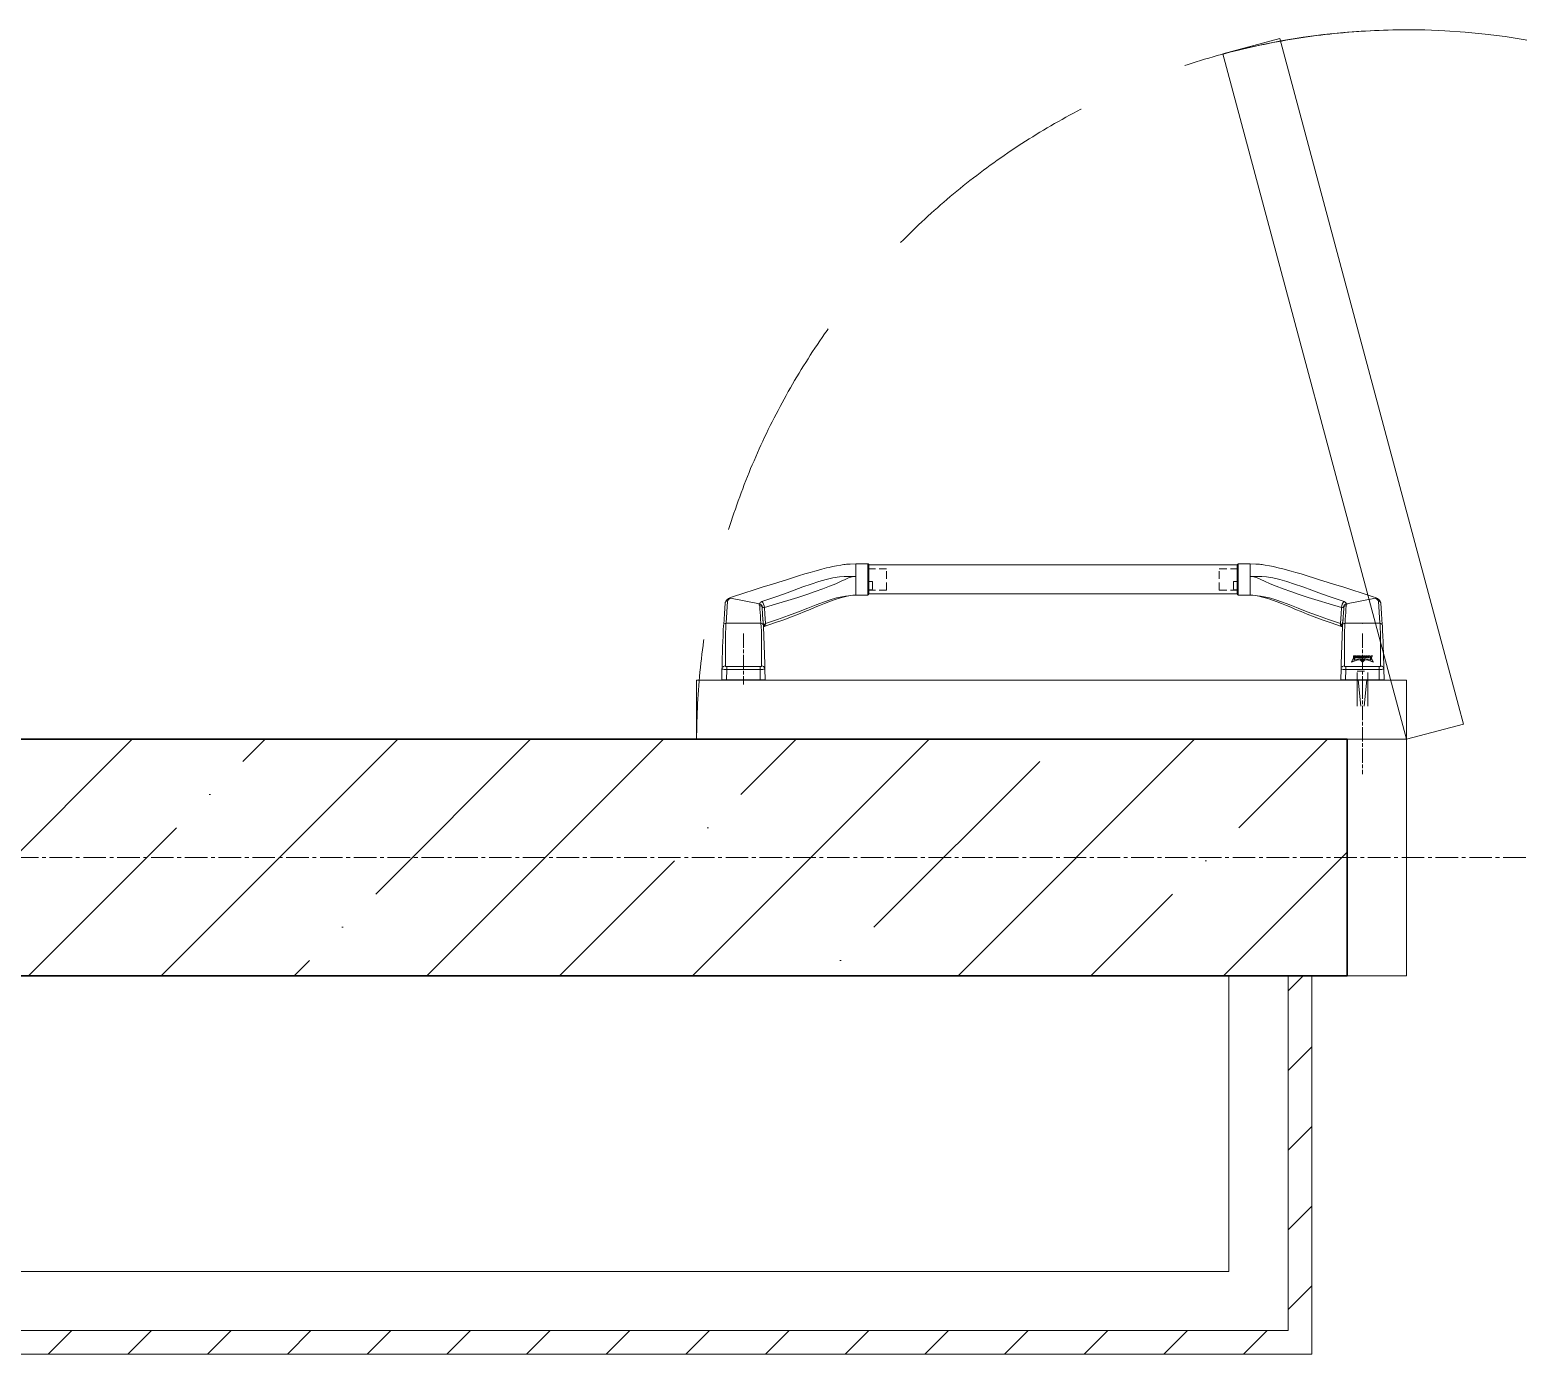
# Model space of a CAD drawing. Header units: millimetres. Extents: x -7155 to 483283, y -227682 to 148426.
# Drawn here: x 886 to 2145, y 90480 to 91600 of the extents above; entities that cross this region are included whole.
import ezdxf

# ---------------------------------------------------------------- set-up
doc = ezdxf.new("R2010")
doc.units = ezdxf.units.MM
for name, pattern in [('CENTER2', [28.575, 19.05, -3.175, 3.175, -3.175]), ('CENTERLINE', [30, 12, -1.5, 3, -1.5, 12]), ('DASHED', [19.05, 12.7, -6.35]), ('HIDDEN', [9.525, 6.35, -3.175])]:
    doc.linetypes.add(name, pattern=pattern)
for name, color, linetype, lineweight in [('АР_Двери_внутренние', 5, 'Continuous', 9), ('АР_Двери_внутренние_антипаника', 7, 'Continuous', 0), ('АР_Стены ГКЛ', 1, 'Continuous', 15), ('АР_Стены ЖБ', 7, 'Continuous', 30), ('АР_Штриховка', 8, 'Continuous', 0), ('ОВ_Отопление', 30, 'Continuous', 5)]:
    doc.layers.add(name, color=color, linetype=linetype, lineweight=lineweight)
doc.layers.add('АР_Оси_РД_100', color=7, linetype='Continuous', lineweight=0, true_color=0x525252)
doc.layers.add('РД_Оси_100', color=7, linetype='Continuous', lineweight=0, true_color=0x525252)

# ---------------------------------------------------------------- blocks, each defined once
blk = doc.blocks.new('СОШ_2200_АР_ОСИ_М100_28.05.24')
at = {"layer": 'АР_Оси_РД_100', "linetype": 'CENTER2'}
blk.add_line((-5954.958, 90900), (119910, 90900), dxfattribs=at)

msp = doc.modelspace()

# ---------------------------------------------------------------- hatches: boundary and pattern name
at = {"layer": 'АР_Стены ГКЛ', "linetype": 'Continuous', "lineweight": 0, "true_color": 0x000000}
h = msp.add_hatch(dxfattribs=at)
h.set_pattern_fill('ANSI31', color=18, scale=15, angle=-360, style=0)
h.paths.add_polyline_path([(1970, 90800), (1950, 90800), (1950, 90500), (1970, 90480)], flags=0)
h = msp.add_hatch(dxfattribs=at)
h.set_pattern_fill('ANSI31', color=18, scale=15, style=0)
h.paths.add_polyline_path([(1970, 90480), (1950, 90500), (100, 90500), (100, 90480)], flags=0)
at = {"layer": 'АР_Штриховка', "linetype": 'Continuous', "lineweight": 5, "true_color": 0x000000}
h = msp.add_hatch(dxfattribs=at)
h.set_pattern_fill('ANSI35', color=18, scale=25, style=0)
h.paths.add_polyline_path([(4300, 90800), (4100, 91000), (3800, 91000), (3800, 90800)], flags=0)
h.paths.add_polyline_path([(2000, 90800), (2000, 91000), (100, 91000), (-100, 90800)], flags=0)

# ---------------------------------------------------------------- linework, layer by layer
at = {"layer": 'АР_Двери_внутренние', "color": 18, "linetype": 'Continuous', "lineweight": 9, "true_color": 0x000000}
for points in [[(1894.7, 91579.6), (1943, 91592.5), (2098.3, 91012.9), (2050, 91000)], [(2050, 90800), (2000, 90800), (2000, 91000), (2050, 91000)]]:
    msp.add_lwpolyline(points, close=True, dxfattribs=at)
msp.add_arc((2050, 91000), 600, 0, 105, dxfattribs=at)
at = {"layer": 'АР_Двери_внутренние_антипаника', "color": 18, "linetype": 'Continuous', "true_color": 0x000000}
for p, q in [((1573.1, 91147.5), (1571.8, 91147.3)), ((1574.4, 91147.7), (1573.1, 91147.5)), ((1575.6, 91147.8), (1574.4, 91147.7)), ((1576.7, 91148), (1575.6, 91147.8)), ((1577.8, 91148.1), (1576.7, 91148)), ((1579.8, 91148.2), (1577.8, 91148.1)), ((1584.6, 91148.3), (1579.8, 91148.2)), ((1594.6, 91148.4), (1584.6, 91148.4)), ((1584.6, 91137.7), (1584.6, 91148.3)), ((1594.6, 91148.3), (1584.6, 91148.3)), ((1594.6, 91137.7), (1594.6, 91148.3)), ((1907.8, 91148.4), (1917.8, 91148.4)), ((1907.8, 91137.7), (1907.8, 91148.3)), ((1907.8, 91148.3), (1917.8, 91148.3)), ((1917.8, 91148.3), (1922.6, 91148.2)), ((1917.8, 91137.7), (1917.8, 91148.3)), ((1922.6, 91148.2), (1924.6, 91148.1)), ((1924.6, 91148.1), (1925.7, 91148)), ((1925.7, 91148), (1926.8, 91147.8)), ((1926.8, 91147.8), (1928, 91147.7)), ((1928, 91147.7), (1929.3, 91147.5)), ((1929.3, 91147.5), (1930.7, 91147.3)), ((1530.1, 91136.3), (1525, 91134.7)), ((1536.2, 91138.2), (1530.1, 91136.3)), ((1541.5, 91139.8), (1536.2, 91138.2)), ((1546, 91141.1), (1541.5, 91139.8)), ((1549.8, 91142.2), (1546, 91141.1)), ((1552.9, 91143.1), (1549.8, 91142.2)), ((1555.7, 91143.8), (1552.9, 91143.1)), ((1553.4, 91133.4), (1559.5, 91135.2)), ((1557.9, 91144.4), (1555.7, 91143.8)), ((1559.8, 91144.9), (1557.9, 91144.4)), ((1559.5, 91135.2), (1565.2, 91136.5)), ((1562, 91145.4), (1559.8, 91144.9)), ((1564.8, 91146), (1562, 91145.4)), ((1568.1, 91146.7), (1564.8, 91146)), ((1565.2, 91136.5), (1570.7, 91137.3)), ((1571.8, 91147.3), (1568.1, 91146.7)), ((1570.7, 91137.3), (1574.6, 91137.6)), ((1575.5, 91135.2), (1572.3, 91133.7)), ((1574.6, 91137.6), (1578.2, 91137.7)), ((1578.5, 91136.5), (1575.5, 91135.2)), ((1578.2, 91137.7), (1581.5, 91137.7)), ((1581.5, 91137.4), (1578.5, 91136.5)), ((1584.6, 91137.7), (1581.5, 91137.4)), ((1581.5, 91137.7), (1584.6, 91137.7)), ((1584.6, 91122.1), (1584.6, 91137.7)), ((1594.6, 91121.9), (1594.6, 91137.7)), ((1595.6, 91147.4), (1595.6, 91137.1)), ((1595.6, 91147.4), (1906.8, 91147.4)), ((1595.6, 91137.1), (1595.6, 91122.9)), ((1906.8, 91147.4), (1906.8, 91137.1)), ((1906.8, 91137.1), (1906.8, 91122.9)), ((1907.8, 91121.9), (1907.8, 91137.7)), ((1917.8, 91137.7), (1920.9, 91137.4)), ((1920.9, 91137.7), (1917.8, 91137.7)), ((1917.8, 91122), (1917.8, 91137.7)), ((1924.2, 91137.7), (1920.9, 91137.7)), ((1920.9, 91137.4), (1923.9, 91136.5)), ((1923.9, 91136.5), (1926.9, 91135.1)), ((1927.8, 91137.6), (1924.2, 91137.7)), ((1926.9, 91135.1), (1930.1, 91133.7)), ((1931.7, 91137.3), (1927.8, 91137.6)), ((1930.7, 91147.3), (1934.3, 91146.7)), ((1937.2, 91136.5), (1931.7, 91137.3)), ((1934.3, 91146.7), (1937.6, 91146)), ((1943, 91135.2), (1937.2, 91136.5)), ((1937.6, 91146), (1940.4, 91145.4)), ((1940.4, 91145.4), (1942.7, 91144.8)), ((1942.7, 91144.8), (1944.5, 91144.4)), ((1949, 91133.4), (1943, 91135.2)), ((1944.5, 91144.4), (1946.7, 91143.8)), ((1946.7, 91143.8), (1949.5, 91143.1)), ((1949.5, 91143.1), (1952.7, 91142.2)), ((1952.7, 91142.2), (1956.4, 91141.1)), ((1956.4, 91141.1), (1960.9, 91139.8)), ((1960.9, 91139.8), (1966.2, 91138.2)), ((1966.2, 91138.2), (1972.3, 91136.3)), ((1972.3, 91136.3), (1977.4, 91134.7)), ((1489.9, 91123.6), (1480.4, 91120.6)), ((1498.5, 91126.3), (1489.9, 91123.6)), ((1506.3, 91128.8), (1498.5, 91126.3)), ((1513.2, 91131), (1506.3, 91128.8)), ((1519.4, 91133), (1513.2, 91131)), ((1515.2, 91119.8), (1524.3, 91123)), ((1525, 91134.7), (1519.4, 91133)), ((1524.3, 91123), (1532.4, 91126.1)), ((1532.4, 91126.1), (1539.9, 91128.8)), ((1543.2, 91122.4), (1535.5, 91119.9)), ((1539.9, 91128.8), (1546.9, 91131.3)), ((1550.2, 91124.9), (1543.2, 91122.4)), ((1546.9, 91131.3), (1553.4, 91133.4)), ((1556.6, 91127.3), (1550.2, 91124.9)), ((1562.4, 91129.5), (1556.6, 91127.3)), ((1567.6, 91131.6), (1562.4, 91129.5)), ((1572.3, 91133.7), (1567.6, 91131.6)), ((1595.6, 91122.9), (1906.8, 91122.9)), ((1930.1, 91133.7), (1934.8, 91131.6)), ((1934.8, 91131.6), (1940, 91129.5)), ((1940, 91129.5), (1945.8, 91127.2)), ((1945.8, 91127.2), (1952.2, 91124.9)), ((1955.5, 91131.3), (1949, 91133.4)), ((1952.2, 91124.9), (1959.2, 91122.4)), ((1962.5, 91128.8), (1955.5, 91131.3)), ((1959.2, 91122.4), (1967, 91119.9)), ((1970, 91126), (1962.5, 91128.8)), ((1978.1, 91123), (1970, 91126)), ((1977.4, 91134.7), (1983, 91133)), ((1987.2, 91119.8), (1978.1, 91123)), ((1983, 91133), (1989.2, 91131)), ((1989.2, 91131), (1996.2, 91128.8)), ((1996.2, 91128.8), (2003.9, 91126.3)), ((2003.9, 91126.3), (2012.5, 91123.6)), ((2012.5, 91123.6), (2022, 91120.6)), ((1473.5, 91106), (1474.2, 91115.3)), ((1474.3, 91115.9), (1474.2, 91115.6)), ((1474.2, 91115.6), (1474.2, 91115.3)), ((1475, 91117.5), (1474.3, 91115.9)), ((1474.8, 91116.5), (1474.3, 91115.9)), ((1475.4, 91116.8), (1474.8, 91116.5)), ((1476.2, 91116.9), (1474.9, 91098.2)), ((1476.8, 91119.1), (1475, 91117.5)), ((1476.2, 91116.9), (1475.4, 91116.8)), ((1476.4, 91117.5), (1476.2, 91116.9)), ((1477, 91118.2), (1476.4, 91117.5)), ((1478.5, 91120), (1476.8, 91119.1)), ((1476.9, 91119.2), (1476.8, 91119.1)), ((1477.7, 91119.4), (1476.9, 91119.2)), ((1478.5, 91119.3), (1477, 91118.2)), ((1478.5, 91119.3), (1477.7, 91119.4)), ((1480.4, 91120.6), (1478.5, 91120)), ((1503, 91114.6), (1478.5, 91119.3)), ((1502.8, 91114.2), (1502.9, 91114.4)), ((1502.9, 91113.7), (1502.8, 91114.2)), ((1502.9, 91114.4), (1503, 91114.6)), ((1503.2, 91113.3), (1502.9, 91113.7)), ((1503, 91114.6), (1503.8, 91115.6)), ((1503, 91114.6), (1504, 91114.2)), ((1503.2, 91113.2), (1503.2, 91113.3)), ((1503.2, 91113.3), (1503.2, 91113.3)), ((1503.2, 91113.3), (1503.2, 91113.3)), ((1503.2, 91113.3), (1503.2, 91113.3)), ((1503.2, 91113.3), (1503.2, 91113.3)), ((1503.2, 91113.3), (1503.2, 91113.3)), ((1503.2, 91113.3), (1503.2, 91113.3)), ((1503.2, 91113.3), (1503.2, 91113.3)), ((1503.2, 91113.3), (1503.2, 91113.3)), ((1503.2, 91113.3), (1503.2, 91113.3)), ((1503.2, 91113.3), (1503.2, 91113.3)), ((1503.2, 91113.3), (1503.2, 91113.3)), ((1503.2, 91113.3), (1503.2, 91113.3)), ((1503.2, 91113.3), (1503.2, 91113.3)), ((1503.3, 91113.1), (1503.2, 91113.2)), ((1503.3, 91113), (1503.3, 91113.1)), ((1503.5, 91110.1), (1503.3, 91113)), ((1503.3, 91113), (1504, 91112.9)), ((1503.7, 91107.2), (1503.5, 91110.1)), ((1503.8, 91115.6), (1504.3, 91116)), ((1504, 91114.2), (1504.9, 91113.4)), ((1504, 91112.9), (1504.7, 91112.5)), ((1504.3, 91116), (1505.1, 91116.4)), ((1504.7, 91112.5), (1505.1, 91112)), ((1504.9, 91113.4), (1505.5, 91112.5)), ((1505.1, 91116.4), (1515.2, 91119.8)), ((1505.1, 91116.4), (1505.9, 91115.6)), ((1505.1, 91112), (1505.3, 91111.4)), ((1505.4, 91111.5), (1505.3, 91111.5)), ((1505.3, 91111.5), (1505.3, 91111.4)), ((1505.6, 91111.4), (1505.4, 91111.5)), ((1505.5, 91112.5), (1505.7, 91111.5)), ((1505.7, 91111.5), (1505.6, 91111.4)), ((1505.6, 91111.4), (1505.6, 91111.4)), ((1505.9, 91111.6), (1505.7, 91111.5)), ((1505.9, 91115.6), (1506.6, 91114.3)), ((1506.4, 91111.5), (1505.9, 91111.6)), ((1506.8, 91111.4), (1506.4, 91111.5)), ((1506.6, 91114.3), (1507.1, 91112.8)), ((1507, 91111.4), (1506.8, 91111.4)), ((1507.3, 91111.5), (1507, 91111.4)), ((1507.1, 91112.8), (1507.3, 91111.5)), ((1517.6, 91114.6), (1507.3, 91111.5)), ((1507.3, 91111.5), (1507.3, 91111.4)), ((1507.3, 91111.4), (1507.7, 91105.8)), ((1527, 91117.4), (1517.6, 91114.6)), ((1535.5, 91119.9), (1527, 91117.4)), ((1536.2, 91107.8), (1543.9, 91110.8)), ((1541.4, 91108), (1546.1, 91109.9)), ((1543.9, 91110.8), (1550.9, 91113.6)), ((1546.1, 91109.9), (1550.2, 91111.6)), ((1550.2, 91111.6), (1553.8, 91113.1)), ((1550.9, 91113.6), (1557.2, 91116)), ((1553.8, 91113.1), (1558.1, 91114.8)), ((1557.2, 91116), (1563, 91118)), ((1558.1, 91114.8), (1561.7, 91116.2)), ((1561.7, 91116.2), (1565.5, 91117.6)), ((1563, 91118), (1568.1, 91119.5)), ((1565.5, 91117.6), (1569.6, 91119)), ((1568.1, 91119.5), (1572.7, 91120.5)), ((1569.6, 91119), (1574, 91120.3)), ((1572.7, 91120.5), (1575.8, 91121)), ((1574, 91120.3), (1578.4, 91121.3)), ((1575.8, 91121), (1578.7, 91121.4)), ((1578.3, 91121.3), (1579.7, 91121.5)), ((1579.7, 91121.5), (1582.1, 91121.8)), ((1584.6, 91121.9), (1582.1, 91121.8)), ((1584.6, 91121.9), (1584.6, 91122.1)), ((1584.6, 91121.9), (1594.6, 91121.9)), ((1917.8, 91121.9), (1907.8, 91121.9)), ((1917.8, 91121.9), (1917.8, 91122)), ((1917.8, 91121.9), (1920.3, 91121.8)), ((1922.7, 91121.5), (1920.3, 91121.8)), ((1924.1, 91121.2), (1922.7, 91121.5)), ((1926.7, 91120.9), (1923.8, 91121.4)), ((1928.4, 91120.3), (1924, 91121.3)), ((1929.7, 91120.5), (1926.7, 91120.9)), ((1932.8, 91119), (1928.4, 91120.3)), ((1934.3, 91119.5), (1929.7, 91120.5)), ((1936.9, 91117.6), (1932.8, 91119)), ((1939.5, 91118), (1934.3, 91119.5)), ((1940.7, 91116.2), (1936.9, 91117.6)), ((1945.2, 91116), (1939.5, 91118)), ((1944.3, 91114.8), (1940.7, 91116.2)), ((1948.6, 91113.1), (1944.3, 91114.8)), ((1951.5, 91113.6), (1945.2, 91116)), ((1952.2, 91111.6), (1948.6, 91113.1)), ((1958.5, 91110.8), (1951.5, 91113.6)), ((1956.3, 91109.9), (1952.2, 91111.6)), ((1961, 91108), (1956.3, 91109.9)), ((1966.2, 91107.8), (1958.5, 91110.8)), ((1967, 91119.9), (1975.5, 91117.4)), ((1975.5, 91117.4), (1984.8, 91114.6)), ((1984.8, 91114.6), (1995.1, 91111.4)), ((1997.3, 91116.4), (1987.2, 91119.8)), ((1995.1, 91111.4), (1994.8, 91105.8)), ((1995.3, 91112.8), (1995.1, 91111.4)), ((1995.1, 91111.4), (1995.1, 91111.4)), ((1995.1, 91111.4), (1995.4, 91111.4)), ((1995.8, 91114.3), (1995.3, 91112.8)), ((1995.4, 91111.4), (1995.6, 91111.4)), ((1995.6, 91111.4), (1996, 91111.5)), ((1996.5, 91115.6), (1995.8, 91114.3)), ((1996, 91111.5), (1996.5, 91111.6)), ((1997.3, 91116.4), (1996.5, 91115.6)), ((1996.5, 91111.6), (1996.7, 91111.5)), ((1996.9, 91112.4), (1996.7, 91111.5)), ((1996.7, 91111.5), (1996.8, 91111.4)), ((1996.8, 91111.4), (1996.9, 91111.4)), ((1997.5, 91113.4), (1996.9, 91112.4)), ((1996.9, 91111.4), (1997, 91111.4)), ((1997, 91111.4), (1997.1, 91111.5)), ((1997.3, 91112), (1997.1, 91111.4)), ((1997.1, 91111.5), (1997.1, 91111.4)), ((1998.1, 91116), (1997.3, 91116.4)), ((1997.7, 91112.5), (1997.3, 91112)), ((1998.4, 91114.2), (1997.5, 91113.4)), ((1998.4, 91112.9), (1997.7, 91112.5)), ((1998.7, 91115.5), (1998.1, 91116)), ((1999.4, 91114.6), (1998.4, 91114.2)), ((1999.1, 91113), (1998.4, 91112.9)), ((1999.4, 91114.6), (1998.7, 91115.5)), ((1998.7, 91107.2), (1998.9, 91110.1)), ((1998.9, 91110.1), (1999.1, 91113)), ((1999.1, 91113.1), (1999.2, 91113.2)), ((1999.1, 91113), (1999.1, 91113.1)), ((1999.2, 91113.3), (1999.5, 91113.7)), ((1999.2, 91113.2), (1999.2, 91113.3)), ((1999.2, 91113.3), (1999.2, 91113.3)), ((1999.2, 91113.3), (1999.2, 91113.3)), ((1999.2, 91113.3), (1999.2, 91113.3)), ((1999.2, 91113.3), (1999.2, 91113.3)), ((1999.2, 91113.3), (1999.2, 91113.3)), ((1999.2, 91113.3), (1999.2, 91113.3)), ((1999.2, 91113.3), (1999.2, 91113.3)), ((1999.2, 91113.3), (1999.2, 91113.3)), ((1999.2, 91113.3), (1999.2, 91113.3)), ((1999.2, 91113.3), (1999.2, 91113.3)), ((1999.2, 91113.3), (1999.2, 91113.3)), ((1999.2, 91113.3), (1999.2, 91113.3)), ((1999.2, 91113.3), (1999.2, 91113.3)), ((1999.4, 91114.6), (2023.9, 91119.3)), ((1999.5, 91114.4), (1999.4, 91114.6)), ((1999.6, 91114.2), (1999.5, 91114.4)), ((1999.5, 91113.7), (1999.6, 91114.2)), ((2022, 91120.6), (2023.9, 91120)), ((2023.9, 91120), (2025.6, 91119.1)), ((2023.9, 91119.3), (2024.8, 91119.4)), ((2023.9, 91119.3), (2025.4, 91118.2)), ((2024.8, 91119.4), (2025.5, 91119.2)), ((2025.4, 91118.2), (2026, 91117.5)), ((2025.5, 91119.2), (2025.6, 91119.1)), ((2025.6, 91119.1), (2027.4, 91117.4)), ((2026, 91117.5), (2026.3, 91116.9)), ((2026.3, 91116.9), (2027, 91116.8)), ((2026.3, 91116.9), (2027.5, 91098.2)), ((2027, 91116.8), (2027.6, 91116.4)), ((2027.4, 91117.4), (2028.1, 91115.9)), ((2027.6, 91116.4), (2028.1, 91115.9)), ((2028.1, 91115.9), (2028.2, 91115.6)), ((2028.2, 91115.6), (2028.3, 91115.3)), ((2028.9, 91106), (2028.3, 91115.3)), ((1472.7, 91096.5), (1472.9, 91097.2)), ((1472.9, 91097.2), (1473.5, 91106)), ((1472.9, 91097.2), (1473.4, 91097.7)), ((1473.1, 91099), (1473, 91098.7)), ((1473.4, 91097.7), (1474, 91098)), ((1474, 91098), (1474.7, 91098.2)), ((1474.7, 91098.2), (1474.6, 91094.1)), ((1504.4, 91098.2), (1474.7, 91098.2)), ((1504.3, 91098.2), (1474.9, 91098.2)), ((1503.9, 91104.4), (1503.7, 91107.2)), ((1504.1, 91101.5), (1503.9, 91104.4)), ((1504.3, 91098.2), (1504.1, 91101.5)), ((1504.6, 91098.1), (1504.3, 91098.2)), ((1504.6, 91095), (1504.4, 91098.2)), ((1504.4, 91098.2), (1505.2, 91098)), ((1504.6, 91098.1), (1504.6, 91098.1)), ((1505.2, 91098), (1505.8, 91097.7)), ((1505.8, 91097.7), (1506.2, 91097.2)), ((1506, 91100.6), (1506, 91101.2)), ((1506, 91101.2), (1506, 91101.1)), ((1506, 91100.5), (1506, 91100.6)), ((1506.2, 91100.5), (1506, 91100.5)), ((1506.2, 91099.9), (1506.2, 91100.4)), ((1506.2, 91100.4), (1506.2, 91100.4)), ((1506.3, 91098.9), (1506.2, 91099.9)), ((1506.4, 91097.4), (1506.2, 91097.4)), ((1506.2, 91097.2), (1506.4, 91096.5)), ((1506.4, 91097.4), (1506.3, 91098.9)), ((1506.5, 91095.4), (1506.4, 91097.4)), ((1507, 91096.6), (1507.3, 91097.1)), ((1507.2, 91095.5), (1515.9, 91098.4)), ((1507.3, 91097.1), (1507.9, 91097.7)), ((1507.7, 91105.8), (1508.1, 91098.3)), ((1507.9, 91097.7), (1508.1, 91097.8)), ((1508, 91096.6), (1508.1, 91097.8)), ((1508.1, 91097.8), (1518.4, 91101.2)), ((1508.1, 91098.3), (1508.1, 91097.8)), ((1515.9, 91098.4), (1523.6, 91101.1)), ((1518.4, 91101.2), (1527.7, 91104.6)), ((1523.6, 91101.1), (1530.3, 91103.6)), ((1527.7, 91104.6), (1536.2, 91107.8)), ((1530.3, 91103.6), (1536.2, 91105.9)), ((1536.2, 91105.9), (1541.4, 91108)), ((1966.2, 91105.9), (1961, 91108)), ((1974.7, 91104.6), (1966.2, 91107.8)), ((1972.1, 91103.6), (1966.2, 91105.9)), ((1978.8, 91101.1), (1972.1, 91103.6)), ((1984, 91101.2), (1974.7, 91104.6)), ((1986.5, 91098.4), (1978.8, 91101.1)), ((1994.3, 91097.8), (1984, 91101.2)), ((1995.2, 91095.5), (1986.5, 91098.4)), ((1994.8, 91105.8), (1994.3, 91098.3)), ((1994.3, 91098.3), (1994.3, 91097.8)), ((1994.4, 91096.6), (1994.3, 91097.8)), ((1994.5, 91097.7), (1994.3, 91097.8)), ((1995.1, 91097.1), (1994.5, 91097.7)), ((1995.9, 91095.3), (1996, 91097.3)), ((1996, 91097.3), (1996.1, 91098.9)), ((1996, 91097.3), (1996.2, 91097.3)), ((1996.2, 91097.1), (1996, 91096.5)), ((1996.1, 91098.9), (1996.2, 91099.9)), ((1996.2, 91100.5), (1996.4, 91100.5)), ((1996.2, 91099.9), (1996.2, 91100.4)), ((1996.2, 91100.4), (1996.2, 91100.4)), ((1996.6, 91097.7), (1996.2, 91097.1)), ((1996.4, 91100.6), (1996.4, 91101.2)), ((1996.4, 91101.2), (1996.4, 91101.1)), ((1996.4, 91100.5), (1996.4, 91100.6)), ((1997.3, 91098), (1996.6, 91097.7)), ((1998, 91098.2), (1997.3, 91098)), ((1997.8, 91095), (1998, 91098.2)), ((1997.8, 91098.1), (1998.2, 91098.2)), ((1997.8, 91098.1), (1997.8, 91098.1)), ((1998, 91098.2), (2027.7, 91098.2)), ((1998.2, 91098.2), (1998.3, 91101.5)), ((1998.2, 91098.2), (2027.5, 91098.2)), ((1998.3, 91101.5), (1998.5, 91104.4)), ((1998.5, 91104.4), (1998.7, 91107.2)), ((2027.7, 91098.2), (2027.8, 91094.1)), ((2028.4, 91098), (2027.7, 91098.2)), ((2029, 91097.7), (2028.4, 91098)), ((2029.5, 91097.2), (2028.9, 91106)), ((2029.5, 91097.1), (2029, 91097.7)), ((2029.4, 91099), (2029.4, 91098.7)), ((2029.7, 91096.5), (2029.5, 91097.1)), ((1474.5, 91090.1), (1474.4, 91086.4)), ((1474.4, 91086.4), (1474.4, 91082.2)), ((1474.6, 91094.1), (1474.5, 91090.1)), ((1504.7, 91091.8), (1504.6, 91095)), ((1504.7, 91088.7), (1504.7, 91091.8)), ((1504.8, 91085.8), (1504.7, 91088.7)), ((1504.8, 91082.6), (1504.8, 91085.8)), ((1506.4, 91096.5), (1506.5, 91095.1)), ((1506.5, 91095.5), (1506.6, 91096.1)), ((1506.5, 91095.1), (1507.2, 91095.5)), ((1506.5, 91095.1), (1507.6, 91063.9)), ((1506.6, 91096.1), (1506.7, 91096.2)), ((1506.7, 91096.2), (1506.8, 91096.4)), ((1506.8, 91096.4), (1507, 91096.6)), ((1507.2, 91095.5), (1507.5, 91095.7)), ((1507.5, 91095.7), (1507.8, 91096.1)), ((1507.8, 91096.1), (1508, 91096.6)), ((1994.6, 91096.1), (1994.4, 91096.6)), ((1994.9, 91095.7), (1994.6, 91096.1)), ((1995.9, 91095.1), (1994.8, 91063.9)), ((1995.2, 91095.5), (1994.9, 91095.7)), ((1995.4, 91096.6), (1995.1, 91097.1)), ((1995.9, 91095.1), (1995.2, 91095.5)), ((1995.6, 91096.4), (1995.4, 91096.6)), ((1995.7, 91096.2), (1995.6, 91096.4)), ((1995.8, 91096.1), (1995.7, 91096.2)), ((1995.9, 91095.5), (1995.8, 91096.1)), ((1996, 91096.5), (1995.9, 91095.1)), ((1997.6, 91085.8), (1997.7, 91088.7)), ((1997.6, 91082.5), (1997.6, 91085.8)), ((1997.7, 91091.8), (1997.8, 91095)), ((1997.7, 91088.7), (1997.7, 91091.8)), ((2027.8, 91094.1), (2028, 91090.1)), ((2028, 91090.1), (2028, 91086.4)), ((2028, 91086.4), (2028, 91082.2)), ((1474.4, 91082.2), (1474.4, 91078.3)), ((1474.4, 91078.3), (1474.4, 91073.6)), ((1474.4, 91073.6), (1474.4, 91069.9)), ((1504.8, 91078.6), (1504.8, 91082.6)), ((1504.8, 91073.9), (1504.8, 91078.6)), ((1504.8, 91070), (1504.8, 91073.9)), ((1997.6, 91078.6), (1997.6, 91082.5)), ((1997.7, 91073.9), (1997.6, 91078.6)), ((1997.7, 91070), (1997.7, 91073.9)), ((2028, 91082.2), (2028, 91078.3)), ((2028, 91078.3), (2028, 91073.6)), ((2028, 91073.6), (2028, 91069.9)), ((1471.3, 91050.2), (1471.4, 91059.6)), ((1471.7, 91060.5), (1471.4, 91059.6)), ((1471.7, 91059.4), (1471.4, 91059.6)), ((1471.9, 91061), (1471.7, 91060.5)), ((1472.5, 91059.2), (1471.7, 91059.4)), ((1472.3, 91061.4), (1471.9, 91061)), ((1472.8, 91061.7), (1472.3, 91061.4)), ((1473.3, 91061.9), (1472.8, 91061.7)), ((1474.4, 91062.1), (1473.3, 91061.9)), ((1474.4, 91069.9), (1474.4, 91065.7)), ((1474.4, 91065.7), (1474.4, 91062.1)), ((1474.4, 91062.1), (1474.4, 91061.8)), ((1474.4, 91061.8), (1474.7, 91061.7)), ((1474.7, 91061.7), (1475, 91061.5)), ((1475, 91061.5), (1475.2, 91061.5)), ((1475.2, 91061.5), (1475.4, 91061.5)), ((1475.4, 91061.5), (1503.7, 91061.5)), ((1475.4, 91059), (1475.4, 91061.5)), ((1503.7, 91059), (1503.7, 91061.5)), ((1503.7, 91061.5), (1503.9, 91061.5)), ((1503.9, 91061.5), (1504.1, 91061.5)), ((1504.1, 91061.5), (1504.3, 91061.6)), ((1504.3, 91061.6), (1504.5, 91061.7)), ((1504.5, 91061.7), (1504.7, 91061.8)), ((1504.7, 91061.8), (1504.8, 91062.1)), ((1504.8, 91065.7), (1504.8, 91070)), ((1504.8, 91062.1), (1504.8, 91065.7)), ((1505.9, 91061.9), (1504.8, 91062.1)), ((1506.4, 91061.7), (1505.9, 91061.9)), ((1506.9, 91061.4), (1506.4, 91061.7)), ((1507.4, 91059.4), (1506.6, 91059.2)), ((1507.2, 91061), (1506.9, 91061.4)), ((1507.5, 91060.5), (1507.2, 91061)), ((1507.7, 91059.6), (1507.4, 91059.4)), ((1507.7, 91059.6), (1507.5, 91060.5)), ((1507.6, 91063.9), (1507.7, 91061.7)), ((1507.7, 91061.7), (1507.7, 91059.6)), ((1507.7, 91059.6), (1507.8, 91050.2)), ((1994.7, 91059.6), (1994.6, 91050.2)), ((1994.8, 91063.9), (1994.7, 91061.7)), ((1994.7, 91061.7), (1994.7, 91059.6)), ((1994.7, 91059.6), (1994.9, 91060.5)), ((1994.7, 91059.6), (1995, 91059.4)), ((1994.9, 91060.5), (1995.2, 91061)), ((1995, 91059.4), (1995.8, 91059.2)), ((1995.2, 91061), (1995.6, 91061.4)), ((1995.6, 91061.4), (1996, 91061.7)), ((1996, 91061.7), (1996.5, 91061.9)), ((1996.5, 91061.9), (1997.6, 91062.1)), ((1997.6, 91065.7), (1997.7, 91070)), ((1997.6, 91062.1), (1997.6, 91065.7)), ((1997.7, 91061.8), (1997.6, 91062.1)), ((1997.9, 91061.6), (1997.7, 91061.8)), ((1998.1, 91061.6), (1997.9, 91061.6)), ((1998.3, 91061.5), (1998.1, 91061.6)), ((1998.5, 91061.5), (1998.3, 91061.5)), ((1998.7, 91061.5), (1998.5, 91061.5)), ((2027, 91061.5), (1998.7, 91061.5)), ((1998.7, 91058.9), (1998.7, 91061.5)), ((2003.7, 91065.5), (2005.2, 91068.6)), ((2005.9, 91066.4), (2003.7, 91065.5)), ((2005.9, 91066.2), (2003.7, 91065.3)), ((2003.7, 91065.3), (2003.7, 91065.5)), ((2005.2, 91068.6), (2006.3, 91068.6)), ((2005.3, 91070.7), (2006.8, 91070.7)), ((2005.3, 91069), (2005.3, 91070.7)), ((2006.8, 91069), (2005.3, 91069)), ((2005.3, 91068.8), (2005.3, 91069)), ((2006.8, 91068.8), (2005.3, 91068.8)), ((2006.3, 91068.6), (2005.6, 91067.1)), ((2005.6, 91067.1), (2007.4, 91067.6)), ((2006.3, 91068.4), (2005.7, 91067.2)), ((2008.3, 91067), (2005.9, 91066.4)), ((2008.3, 91066.8), (2005.9, 91066.2)), ((2006, 91070.4), (2006.7, 91070.4)), ((2006, 91069.4), (2006, 91070.4)), ((2006, 91070.2), (2006.7, 91070.2)), ((2006.7, 91069.4), (2006, 91069.4)), ((2006.3, 91068.4), (2006.3, 91068.6)), ((2006.7, 91070.2), (2006.7, 91070.4)), ((2006.7, 91070.4), (2006.8, 91070.4)), ((2006.7, 91070.2), (2006.8, 91070.1)), ((2006.8, 91069.4), (2006.7, 91069.4)), ((2006.8, 91070.7), (2007, 91070.7)), ((2006.8, 91070.4), (2006.8, 91070.4)), ((2006.8, 91070.4), (2006.9, 91070.4)), ((2006.8, 91070.1), (2006.8, 91070.1)), ((2006.8, 91070.1), (2006.9, 91070.1)), ((2006.9, 91069.4), (2006.8, 91069.4)), ((2006.8, 91069.4), (2006.8, 91069.4)), ((2007, 91069), (2006.8, 91069)), ((2006.8, 91068.8), (2006.8, 91069)), ((2007, 91068.8), (2006.8, 91068.8)), ((2006.9, 91070.4), (2007, 91070.3)), ((2006.9, 91070.1), (2007, 91070.1)), ((2007, 91069.4), (2006.9, 91069.4)), ((2007, 91070.7), (2007.2, 91070.7)), ((2007, 91070.3), (2007, 91070.3)), ((2007, 91070.3), (2007, 91070.3)), ((2007, 91070.3), (2007.1, 91070.2)), ((2007, 91070.1), (2007, 91070.1)), ((2007, 91070.1), (2007, 91070)), ((2007, 91070), (2007.1, 91070)), ((2007.1, 91069.5), (2007, 91069.5)), ((2007, 91069.5), (2007, 91069.4)), ((2007.1, 91069), (2007, 91069)), ((2007.1, 91068.8), (2007, 91068.8)), ((2007.1, 91069.9), (2007.1, 91070.2)), ((2007.1, 91070.2), (2007.1, 91069.6)), ((2007.1, 91070.2), (2007.1, 91070.2)), ((2007.1, 91070.2), (2007.1, 91070.2)), ((2007.1, 91070), (2007.1, 91070)), ((2007.1, 91070), (2007.1, 91069.9)), ((2007.1, 91069.6), (2007.1, 91069.5)), ((2007.1, 91069.5), (2007.1, 91069.5)), ((2007.3, 91069.1), (2007.1, 91069)), ((2007.3, 91068.8), (2007.1, 91068.8)), ((2007.2, 91070.7), (2007.3, 91070.6)), ((2007.3, 91070.6), (2007.5, 91070.6)), ((2007.4, 91069.1), (2007.3, 91069.1)), ((2007.4, 91068.9), (2007.3, 91068.8)), ((2007.5, 91069.2), (2007.4, 91069.1)), ((2007.5, 91069), (2007.4, 91068.9)), ((2007.4, 91067.6), (2009.4, 91067.9)), ((2007.5, 91070.6), (2007.6, 91070.5)), ((2007.6, 91069.3), (2007.5, 91069.2)), ((2007.6, 91069), (2007.5, 91069)), ((2007.6, 91070.5), (2007.7, 91070.4)), ((2007.7, 91069.4), (2007.6, 91069.3)), ((2007.7, 91069.1), (2007.6, 91069)), ((2007.7, 91070.4), (2007.7, 91070.3)), ((2007.7, 91070.3), (2007.8, 91070.2)), ((2007.8, 91069.6), (2007.7, 91069.5)), ((2007.7, 91069.5), (2007.7, 91069.4)), ((2007.8, 91069.3), (2007.7, 91069.2)), ((2007.7, 91069.2), (2007.7, 91069.1)), ((2007.8, 91070.2), (2007.8, 91069.6)), ((2007.8, 91069.3), (2007.8, 91069.6)), ((2008.3, 91070.4), (2008.4, 91070.5)), ((2008.3, 91070.3), (2008.3, 91070.4)), ((2008.3, 91070.2), (2008.3, 91070.3)), ((2008.3, 91069.6), (2008.3, 91070.2)), ((2008.3, 91069.3), (2008.3, 91069.6)), ((2008.3, 91069.4), (2008.3, 91069.6)), ((2008.3, 91069.3), (2008.3, 91069.4)), ((2008.4, 91069.2), (2008.3, 91069.3)), ((2008.3, 91069.2), (2008.3, 91069.3)), ((2008.3, 91069.1), (2008.3, 91069.2)), ((2008.4, 91069), (2008.3, 91069.1)), ((2010.9, 91067.3), (2008.3, 91067)), ((2010.9, 91067.1), (2008.3, 91066.8)), ((2008.4, 91070.5), (2008.5, 91070.5)), ((2008.6, 91069.2), (2008.4, 91069.2)), ((2008.6, 91068.9), (2008.4, 91069)), ((2008.5, 91070.5), (2008.6, 91070.6)), ((2008.6, 91070.6), (2008.8, 91070.7)), ((2008.7, 91069.1), (2008.6, 91069.2)), ((2008.7, 91068.9), (2008.6, 91068.9)), ((2008.9, 91069), (2008.7, 91069.1)), ((2008.9, 91068.8), (2008.7, 91068.9)), ((2008.8, 91070.7), (2008.9, 91070.7)), ((2008.9, 91070.7), (2009.1, 91070.7)), ((2009, 91069), (2008.9, 91069)), ((2009, 91068.8), (2008.9, 91068.8)), ((2009, 91069.6), (2009, 91070.2)), ((2009, 91070.2), (2009, 91070.2)), ((2009, 91070.2), (2009.1, 91070.2)), ((2009, 91069.9), (2009, 91070)), ((2009, 91070), (2009.1, 91070)), ((2009, 91069.5), (2009, 91069.6)), ((2009.1, 91069.5), (2009, 91069.5)), ((2009.2, 91069), (2009, 91069)), ((2009.2, 91068.8), (2009, 91068.8)), ((2009.1, 91070.7), (2009.2, 91070.7)), ((2009.1, 91070.2), (2009.1, 91070.3)), ((2009.1, 91070.3), (2009.1, 91070.3)), ((2009.1, 91070.3), (2009.2, 91070.3)), ((2009.1, 91070), (2009.1, 91070.1)), ((2009.1, 91070.1), (2009.1, 91070.1)), ((2009.1, 91070.1), (2009.2, 91070.1)), ((2009.1, 91069.4), (2009.1, 91069.5)), ((2009.1, 91069.5), (2009.1, 91069.5)), ((2009.2, 91069.4), (2009.1, 91069.4)), ((2009.2, 91070.7), (2009.8, 91070.7)), ((2009.2, 91070.3), (2009.3, 91070.4)), ((2009.2, 91070.1), (2009.3, 91070.1)), ((2009.3, 91069.4), (2009.2, 91069.4)), ((2009.2, 91069.4), (2009.2, 91069.4)), ((2009.2, 91068.8), (2009.2, 91069)), ((2009.8, 91069), (2009.2, 91069)), ((2009.8, 91068.8), (2009.2, 91068.8)), ((2009.3, 91070.4), (2009.4, 91070.4)), ((2009.3, 91070.1), (2009.4, 91070.1)), ((2009.4, 91069.4), (2009.3, 91069.4)), ((2009.4, 91070.2), (2009.4, 91070.4)), ((2009.4, 91070.4), (2009.6, 91070.4)), ((2009.4, 91070.4), (2009.4, 91070.4)), ((2009.4, 91070.1), (2009.4, 91070.2)), ((2009.4, 91070.2), (2009.6, 91070.2)), ((2009.4, 91069.4), (2009.4, 91069.4)), ((2009.6, 91069.4), (2009.4, 91069.4)), ((2009.4, 91067.9), (2011.4, 91068.1)), ((2009.6, 91070.2), (2009.6, 91070.4)), ((2009.6, 91070.4), (2009.7, 91070.4)), ((2009.6, 91070.2), (2009.7, 91070.1)), ((2009.7, 91069.4), (2009.6, 91069.4)), ((2009.7, 91070.4), (2009.8, 91070.4)), ((2009.7, 91070.1), (2009.8, 91070.1)), ((2009.8, 91069.4), (2009.7, 91069.4)), ((2009.8, 91070.7), (2010, 91070.7)), ((2009.8, 91070.4), (2009.8, 91070.4)), ((2009.8, 91070.4), (2009.9, 91070.3)), ((2009.8, 91070.1), (2009.8, 91070.1)), ((2009.8, 91070.1), (2009.9, 91070.1)), ((2009.9, 91069.4), (2009.8, 91069.4)), ((2009.8, 91069.4), (2009.8, 91069.4)), ((2010, 91069), (2009.8, 91069)), ((2009.8, 91068.8), (2009.8, 91069)), ((2010, 91068.8), (2009.8, 91068.8)), ((2009.9, 91070.3), (2009.9, 91070.3)), ((2009.9, 91070.3), (2010, 91070.3)), ((2009.9, 91070.1), (2009.9, 91070.1)), ((2009.9, 91070.1), (2010, 91070)), ((2010, 91069.5), (2009.9, 91069.4)), ((2010, 91070.7), (2010.2, 91070.7)), ((2010, 91070.3), (2010, 91070.2)), ((2010, 91069.9), (2010, 91070.2)), ((2010, 91070.2), (2010, 91069.6)), ((2010, 91070.2), (2010, 91070.2)), ((2010, 91070.2), (2010, 91070.2)), ((2010, 91070), (2010, 91070)), ((2010, 91070), (2010, 91070)), ((2010, 91070), (2010, 91069.9)), ((2010, 91069.6), (2010, 91069.5)), ((2010, 91069.5), (2010, 91069.5)), ((2010, 91069.5), (2010, 91069.5)), ((2010.1, 91069), (2010, 91069)), ((2010.1, 91068.8), (2010, 91068.8)), ((2010.3, 91069.1), (2010.1, 91069)), ((2010.3, 91068.8), (2010.1, 91068.8)), ((2010.2, 91070.7), (2010.4, 91070.6)), ((2010.4, 91069.1), (2010.3, 91069.1)), ((2010.4, 91068.9), (2010.3, 91068.8)), ((2010.4, 91070.6), (2010.5, 91070.6)), ((2010.6, 91069.2), (2010.4, 91069.1)), ((2010.6, 91069), (2010.4, 91068.9)), ((2010.5, 91070.6), (2010.6, 91070.5)), ((2010.6, 91070.5), (2010.7, 91070.4)), ((2010.7, 91069.3), (2010.6, 91069.2)), ((2010.7, 91069), (2010.6, 91069)), ((2010.7, 91070.4), (2010.8, 91070.3)), ((2010.8, 91069.5), (2010.7, 91069.4)), ((2010.7, 91069.4), (2010.7, 91069.3)), ((2010.8, 91069.2), (2010.7, 91069.1)), ((2010.7, 91069.1), (2010.7, 91069)), ((2010.8, 91070.3), (2010.8, 91070.2)), ((2010.8, 91070.2), (2010.8, 91069.6)), ((2010.8, 91069.6), (2010.8, 91069.5)), ((2010.8, 91069.3), (2010.8, 91069.6)), ((2010.8, 91069.3), (2010.8, 91069.2)), ((2010.9, 91067.1), (2010.9, 91067.3)), ((2012.8, 91065.4), (2010.9, 91067.3)), ((2012.8, 91065.2), (2010.9, 91067.1)), ((2011.3, 91069), (2011.3, 91070.7)), ((2011.3, 91070.7), (2011.9, 91070.7)), ((2012.8, 91069), (2011.3, 91069)), ((2011.3, 91068.8), (2011.3, 91069)), ((2012.8, 91068.8), (2011.3, 91068.8)), ((2011.4, 91068.1), (2012.8, 91066.7)), ((2011.9, 91070.7), (2011.9, 91070)), ((2011.9, 91070), (2012.4, 91070)), ((2011.9, 91069.7), (2012.6, 91069.7)), ((2011.9, 91069.3), (2011.9, 91069.7)), ((2011.9, 91069.5), (2012.6, 91069.5)), ((2012.6, 91069.3), (2011.9, 91069.3)), ((2012.4, 91070), (2012.9, 91070.7)), ((2012.6, 91069.5), (2012.6, 91069.7)), ((2012.6, 91069.7), (2012.7, 91069.7)), ((2012.6, 91069.5), (2012.7, 91069.5)), ((2012.7, 91069.3), (2012.6, 91069.3)), ((2012.6, 91069.3), (2012.6, 91069.3)), ((2012.7, 91069.7), (2012.7, 91069.7)), ((2012.7, 91069.7), (2012.8, 91069.7)), ((2012.7, 91069.5), (2012.7, 91069.5)), ((2012.7, 91069.5), (2012.8, 91069.5)), ((2012.8, 91069.4), (2012.7, 91069.3)), ((2012.7, 91069.3), (2012.7, 91069.3)), ((2012.8, 91069.7), (2012.8, 91069.7)), ((2012.8, 91069.7), (2012.8, 91069.7)), ((2012.8, 91069.7), (2012.9, 91069.6)), ((2012.8, 91069.5), (2012.8, 91069.5)), ((2012.8, 91069.5), (2012.8, 91069.4)), ((2012.8, 91069.4), (2012.9, 91069.4)), ((2012.9, 91069.4), (2012.8, 91069.4)), ((2012.8, 91069.4), (2012.8, 91069.4)), ((2012.8, 91068.8), (2012.8, 91069)), ((2013, 91069), (2012.8, 91069)), ((2013, 91068.8), (2012.8, 91068.8)), ((2012.8, 91066.7), (2014.3, 91068.1)), ((2014.8, 91067.3), (2012.8, 91065.4)), ((2014.8, 91067.1), (2012.8, 91065.2)), ((2012.8, 91065.2), (2012.8, 91065.4)), ((2012.9, 91070.7), (2013.8, 91070.7)), ((2012.9, 91069.5), (2012.9, 91069.6)), ((2012.9, 91069.6), (2012.9, 91069.5)), ((2012.9, 91069.6), (2012.9, 91069.6)), ((2012.9, 91069.6), (2012.9, 91069.6)), ((2012.9, 91069.5), (2012.9, 91069.5)), ((2012.9, 91069.5), (2012.9, 91069.4)), ((2012.9, 91069.4), (2012.9, 91069.4)), ((2013.2, 91069), (2013, 91069)), ((2013.2, 91068.8), (2013, 91068.8)), ((2013.8, 91070.7), (2013.2, 91070)), ((2013.2, 91070), (2013.3, 91069.9)), ((2013.3, 91069.1), (2013.2, 91069)), ((2013.3, 91068.8), (2013.2, 91068.8)), ((2013.8, 91070.5), (2013.3, 91069.9)), ((2013.3, 91069.9), (2013.5, 91069.9)), ((2013.4, 91069.1), (2013.3, 91069.1)), ((2013.4, 91068.9), (2013.3, 91068.8)), ((2013.5, 91069.2), (2013.4, 91069.1)), ((2013.5, 91069), (2013.4, 91068.9)), ((2013.5, 91069.9), (2013.6, 91069.8)), ((2013.6, 91069.3), (2013.5, 91069.2)), ((2013.6, 91069), (2013.5, 91069)), ((2013.6, 91069.8), (2013.6, 91069.7)), ((2013.6, 91069.7), (2013.7, 91069.6)), ((2013.7, 91069.4), (2013.6, 91069.3)), ((2013.7, 91069.1), (2013.6, 91069)), ((2013.7, 91069.6), (2013.7, 91069.5)), ((2013.7, 91069.5), (2013.7, 91069.5)), ((2013.7, 91069.5), (2013.7, 91069.4)), ((2013.7, 91069.3), (2013.7, 91069.2)), ((2013.7, 91069.2), (2013.7, 91069.1)), ((2013.8, 91070.5), (2013.8, 91070.7)), ((2014.3, 91070.7), (2015.1, 91070.7)), ((2014.3, 91069), (2014.3, 91070.7)), ((2014.3, 91068.8), (2014.3, 91069)), ((2015.6, 91069), (2014.3, 91069)), ((2015.6, 91068.8), (2014.3, 91068.8)), ((2014.3, 91068.1), (2016.3, 91067.9)), ((2014.8, 91067.1), (2014.8, 91067.3)), ((2017.4, 91067), (2014.8, 91067.3)), ((2017.4, 91066.8), (2014.8, 91067.1)), ((2015.1, 91070.7), (2015.1, 91069.6)), ((2015.1, 91069.6), (2015.3, 91069.6)), ((2015.3, 91069.6), (2015.8, 91070.7)), ((2016, 91070), (2015.6, 91069)), ((2016, 91069.7), (2015.6, 91068.8)), ((2015.6, 91068.8), (2015.6, 91069)), ((2015.8, 91070.7), (2016.4, 91070.7)), ((2016, 91069.7), (2016, 91070)), ((2016.2, 91070), (2016, 91070)), ((2016.2, 91069.7), (2016, 91069.7)), ((2016.2, 91069.7), (2016.2, 91070)), ((2016.6, 91069), (2016.2, 91070)), ((2016.6, 91068.8), (2016.2, 91069.7)), ((2016.3, 91067.9), (2018.2, 91067.6)), ((2016.4, 91070.7), (2016.9, 91069.6)), ((2017.9, 91069), (2016.6, 91069)), ((2016.6, 91068.8), (2016.6, 91069)), ((2017.9, 91068.8), (2016.6, 91068.8)), ((2016.9, 91069.6), (2017.2, 91069.6)), ((2017.2, 91069.6), (2017.2, 91070.7)), ((2017.2, 91070.7), (2017.9, 91070.7)), ((2019.8, 91066.4), (2017.4, 91067)), ((2019.8, 91066.2), (2017.4, 91066.8)), ((2017.9, 91070.7), (2017.9, 91069)), ((2017.9, 91068.8), (2017.9, 91069)), ((2018.2, 91067.6), (2020.1, 91067.1)), ((2018.3, 91070.7), (2019.1, 91070.7)), ((2019, 91069), (2018.3, 91070.7)), ((2018.3, 91070.5), (2018.3, 91070.7)), ((2019, 91068.8), (2018.3, 91070.5)), ((2020.6, 91069), (2019, 91069)), ((2019, 91068.8), (2019, 91069)), ((2020.6, 91068.8), (2019, 91068.8)), ((2019.1, 91070.7), (2019.2, 91070.4)), ((2019.2, 91070.4), (2020.3, 91070.4)), ((2019.3, 91070.1), (2020.3, 91070.1)), ((2019.5, 91069.5), (2019.3, 91070.1)), ((2020.1, 91067.1), (2019.3, 91068.6)), ((2019.3, 91068.4), (2019.3, 91068.6)), ((2019.3, 91068.6), (2020.5, 91068.6)), ((2019.9, 91067.2), (2019.3, 91068.4)), ((2019.4, 91069.9), (2020.2, 91069.9)), ((2020, 91069.5), (2019.5, 91069.5)), ((2022, 91065.5), (2019.8, 91066.4)), ((2022, 91065.3), (2019.8, 91066.2)), ((2020.3, 91070.1), (2020, 91069.5)), ((2020.3, 91070.4), (2020.4, 91070.7)), ((2020.4, 91070.7), (2021.3, 91070.7)), ((2020.5, 91068.6), (2022, 91065.5)), ((2021.3, 91070.7), (2020.6, 91069)), ((2021.3, 91070.5), (2020.6, 91068.8)), ((2020.6, 91068.8), (2020.6, 91069)), ((2021.3, 91070.5), (2021.3, 91070.7)), ((2022, 91065.3), (2022, 91065.5)), ((2027, 91058.9), (2027, 91061.5)), ((2027.2, 91061.5), (2027, 91061.5)), ((2027.4, 91061.5), (2027.2, 91061.5)), ((2027.7, 91061.6), (2027.4, 91061.5)), ((2028, 91061.8), (2027.7, 91061.6)), ((2028, 91069.9), (2028, 91065.7)), ((2028, 91065.7), (2028.1, 91062.1)), ((2028.1, 91062.1), (2028, 91061.8)), ((2028.1, 91062.1), (2029.1, 91061.9)), ((2029.1, 91061.9), (2029.6, 91061.7)), ((2029.6, 91061.7), (2030.1, 91061.4)), ((2029.9, 91059.2), (2030.7, 91059.4)), ((2030.1, 91061.4), (2030.5, 91061)), ((2030.5, 91061), (2030.7, 91060.5)), ((2030.7, 91060.5), (2031, 91059.6)), ((2030.7, 91059.4), (2031, 91059.6)), ((2031.1, 91050.2), (2031, 91059.6)), ((1507.8, 91050.2), (1471.3, 91050.2)), ((1473.2, 91059.1), (1472.5, 91059.2)), ((1473.9, 91059), (1473.2, 91059.1)), ((1474.7, 91059), (1473.9, 91059)), ((1475.4, 91059), (1474.7, 91059)), ((1475.4, 91059), (1475.3, 91050.2)), ((1503.7, 91059), (1475.4, 91059)), ((1503.8, 91050.2), (1503.7, 91059)), ((1504.5, 91059), (1503.7, 91059)), ((1505.3, 91059), (1504.5, 91059)), ((1506, 91059.1), (1505.3, 91059)), ((1506.6, 91059.2), (1506, 91059.1)), ((1994.6, 91050.2), (2031.1, 91050.2)), ((1995.8, 91059.2), (1996.4, 91059.1)), ((1996.4, 91059.1), (1997.1, 91059)), ((1997.1, 91059), (1997.9, 91059)), ((1997.9, 91059), (1998.7, 91058.9)), ((1998.6, 91050.2), (1998.7, 91058.9)), ((1998.7, 91058.9), (2027, 91058.9)), ((2008.3, 91050.2), (2008.3, 91028)), ((2009.1, 91050.2), (2011.4, 91028)), ((2014.3, 91028), (2016.6, 91050.2)), ((2017.3, 91050.2), (2017.3, 91028)), ((2027, 91058.9), (2027.8, 91059)), ((2027, 91058.9), (2027.1, 91050.2)), ((2027.8, 91059), (2028.5, 91059)), ((2028.5, 91059), (2029.2, 91059.1)), ((2029.2, 91059.1), (2029.9, 91059.2))]:
    msp.add_line(p, q, dxfattribs=at)
at = {"layer": 'АР_Двери_внутренние_антипаника', "color": 18, "linetype": 'HIDDEN', "true_color": 0x000000}
for p, q in [((1610.6, 91144.2), (1595.6, 91144.2)), ((1610.6, 91126.2), (1610.6, 91144.2)), ((1891.8, 91144.2), (1906.8, 91144.2)), ((1891.8, 91126.2), (1891.8, 91144.2)), ((1598.6, 91133.4), (1595.6, 91133.4)), ((1598.6, 91126.4), (1595.6, 91126.4)), ((1610.6, 91126.2), (1595.6, 91126.2)), ((1598.6, 91133.4), (1598.6, 91126.4)), ((1891.8, 91126.2), (1906.8, 91126.2)), ((1903.8, 91133.4), (1903.8, 91126.4)), ((1903.8, 91133.4), (1906.8, 91133.4)), ((1903.8, 91126.4), (1906.8, 91126.4)), ((2008.3, 91057.7), (2017.3, 91057.7)), ((2008.3, 91050.2), (2008.3, 91057.7)), ((2017.3, 91050.2), (2017.3, 91057.7))]:
    msp.add_line(p, q, dxfattribs=at)
at = {"layer": 'АР_Двери_внутренние_антипаника', "color": 18, "linetype": 'CENTERLINE', "true_color": 0x000000}
for p, q in [((1489.6, 91089.4), (1489.6, 91046.3)), ((2012.8, 91089.4), (2012.8, 91046.2)), ((2012.8, 91046.2), (2012.8, 90970.6))]:
    msp.add_line(p, q, dxfattribs=at)
at = {"layer": 'АР_Двери_внутренние_антипаника', "color": 18, "lineweight": 0, "ltscale": 2, "true_color": 0x000000}
for p, q in [((2050, 91050), (1450, 91049.9)), ((1450, 91049.9), (1450, 90999.9)), ((2050, 91000), (2050, 91050)), ((1450, 90999.9), (2050, 91000))]:
    msp.add_line(p, q, dxfattribs=at)
at = {"layer": 'АР_Двери_внутренние_антипаника', "color": 18, "linetype": 'DASHED', "lineweight": 0, "ltscale": 15, "true_color": 0x000000}
msp.add_arc((2051.4, 90998.6), 601.4, 90.1344, 179.5472, dxfattribs=at)
at = {"layer": 'АР_Двери_внутренние_антипаника', "color": 18, "linetype": 'Continuous', "true_color": 0x000000}
for centre, radius, start, end in [((1594.6, 91147.4), 1, 359.9989, 89.9989), ((1907.8, 91147.4), 1, 89.9989, 179.9989), ((1594.6, 91122.9), 1, 269.9989, 359.9989), ((1907.8, 91122.9), 1, 179.9989, 269.9989), ((507.9, 91039.5), 1000, 3.3071, 4.1204), ((2994.5, 91039.5), 1000, 175.8773, 176.6906), ((2471.3, 91042.8), 1000, 176.9207, 179.0365), ((1031.1, 91042.8), 1000, 0.9612, 3.077)]:
    msp.add_arc(centre, radius, start, end, dxfattribs=at)
for p in [(2012.8, 91098.2), (1489.6, 91050.2)]:
    msp.add_point(p, dxfattribs=at)
at = {"layer": 'АР_Стены ГКЛ', "color": 18, "linetype": 'Continuous', "lineweight": 5, "true_color": 0x000000}
for p, q in [((1950, 90800), (1900, 90800)), ((1900, 90800), (1900, 90550)), ((1950, 90500), (1950, 90800)), ((1970, 90800), (1950, 90800)), ((1950, 90800), (1950, 90500)), ((1970, 90480), (1970, 90800)), ((1900, 90550), (100, 90550)), ((100, 90500), (1950, 90500)), ((1950, 90500), (100, 90500)), ((100, 90480), (1970, 90480))]:
    msp.add_line(p, q, dxfattribs=at)
at = {"layer": 'АР_Стены ЖБ', "color": 18, "linetype": 'Continuous', "lineweight": 30, "true_color": 0x000000}
for p, q in [((2000, 91000), (100, 91000)), ((2000, 90800), (2000, 91000)), ((-100, 90800), (2000, 90800))]:
    msp.add_line(p, q, dxfattribs=at)
at = {"layer": 'ОВ_Отопление', "color": 18, "true_color": 0x000000}
for p, q in [((100, 90800), (1900, 90800)), ((1900, 90800), (1900, 90550)), ((1900, 90550), (100, 90550))]:
    msp.add_line(p, q, dxfattribs=at)

# ---------------------------------------------------------------- block references
at = {"layer": 'РД_Оси_100'}
msp.add_blockref('СОШ_2200_АР_ОСИ_М100_28.05.24', (0, 0), dxfattribs=at)

doc.saveas('drawing.dxf')
